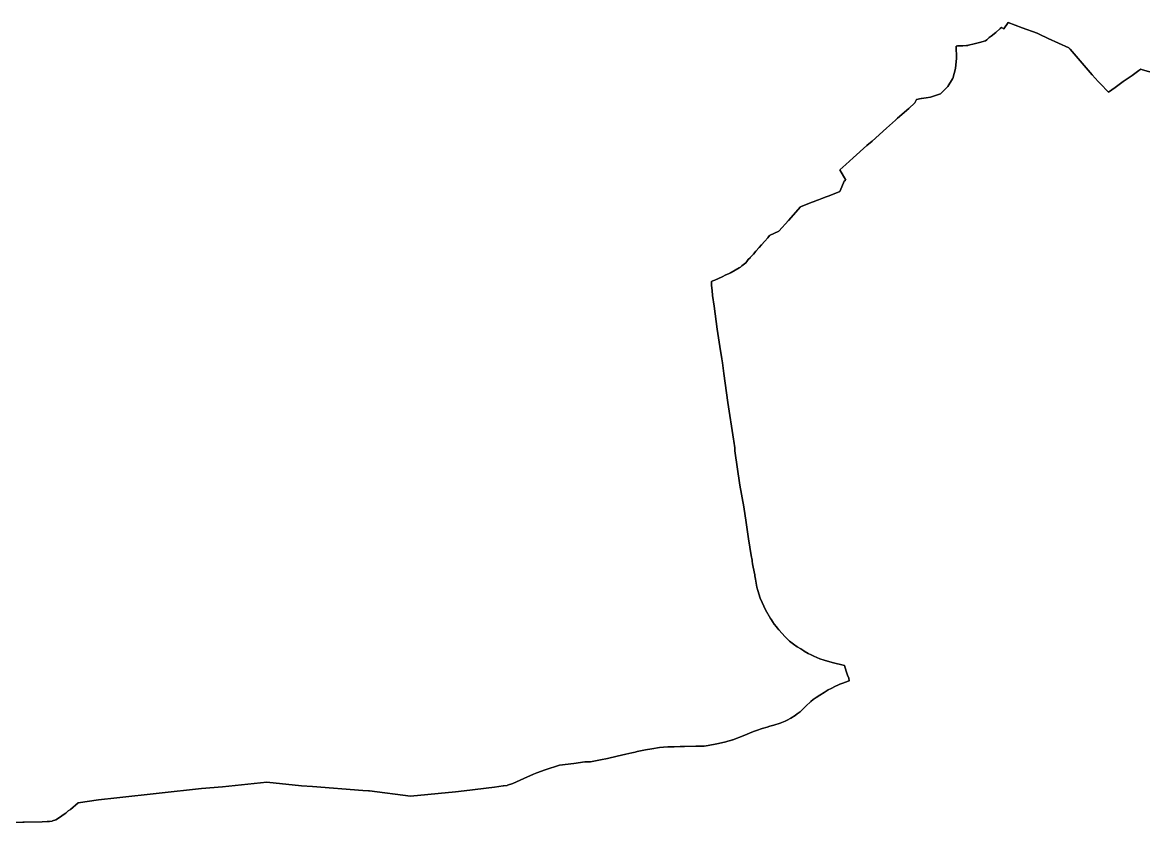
# Model space of a CAD drawing. Header units: inches. Extents: x 130170 to 284068, y 377793 to 804530.
# Drawn here: x 188386 to 193601, y 635191 to 638911 of the extents above; entities that cross this region are included whole.
import ezdxf

# ---------------------------------------------------------------- set-up
doc = ezdxf.new("R2010")
doc.units = ezdxf.units.IN
doc.header["$MEASUREMENT"] = 0
doc.layers.add('muni_il', color=7, linetype='Continuous')

msp = doc.modelspace()

# ---------------------------------------------------------------- linework, layer by layer
at = {"layer": 'muni_il'}
for points in [[(188204.9, 635191.4), (188388.4, 635193.8), (188394.7, 635193.9), (188477.9, 635195.2), (188500.3, 635196.4), (188512.5, 635196.9), (188523.6, 635198.6), (188526.2, 635198.9), (188541.3, 635204.2), (188558.8, 635215.4), (188580.2, 635230.4), (188587.9, 635235.8), (188599.3, 635245.9), (188609.2, 635252.9), (188645.3, 635283.6), (188739.8, 635297.2), (188824.8, 635306.5), (189219, 635349.2), (189317, 635358.3), (189434.5, 635370), (189522.8, 635378.8), (189683.6, 635362.4), (189735.8, 635359.1), (189970.1, 635340.9), (189995.5, 635338.9), (190000.6, 635338.3), (190191, 635314.9), (190400.8, 635333.9), (190441.5, 635338.5), (190581.7, 635356.5), (190621.9, 635361.6), (190623.9, 635361.9), (190640.1, 635363.9), (190642.2, 635364.6), (190667.3, 635373.8), (190700.8, 635388.6), (190718.1, 635396.3), (190763.6, 635416.5), (190778.5, 635422.1), (190817.1, 635436.4), (190884.8, 635458.2), (190951.2, 635466.7), (191002.4, 635473.2), (191006.1, 635473.6), (191024.9, 635474.1), (191028.9, 635474.5), (191075.7, 635482.9), (191108.1, 635490), (191152.2, 635500.1), (191193, 635509.4), (191220.8, 635515.8), (191236.6, 635519.4), (191244.9, 635521.1), (191284.8, 635528.9), (191314.2, 635534.4), (191349.3, 635540.2), (191368, 635542.6), (191387.7, 635543.1), (191401.8, 635543.6), (191417.7, 635544.2), (191445, 635544.8), (191466.4, 635545.2), (191519.2, 635546.1), (191557.2, 635546.8), (191576.2, 635549), (191616, 635557.9), (191651.7, 635565.9), (191657.6, 635567.2), (191668, 635569.5), (191680.3, 635573.1), (191688.5, 635575.7), (191690.6, 635576.3), (191739.1, 635595.2), (191786.3, 635614.2), (191799.9, 635619.6), (191826.7, 635628.8), (191849.7, 635635.4), (191862.9, 635639.3), (191881.7, 635644.9), (191910.2, 635653.3), (191934.7, 635662.2), (191944.1, 635667.5), (191960.1, 635676.1), (191980.1, 635689.1), (191990, 635696.6), (192003.7, 635706.9), (192014.2, 635716.4), (192032, 635733.9), (192034.8, 635736.6), (192048.8, 635750), (192053.4, 635754.5), (192064.5, 635763.6), (192078.3, 635773.2), (192095.1, 635784.2), (192115, 635796.5), (192134.2, 635808.1), (192147.8, 635815.1), (192168.5, 635826.1), (192178.5, 635830.5), (192187.8, 635834.4), (192193.3, 635836.4), (192207.2, 635841.6), (192210.8, 635842.8), (192231.1, 635849.8), (192229.6, 635862.6), (192224.7, 635876.1), (192217.2, 635894.5), (192209.3, 635920.9), (192153.4, 635936.3), (192114.8, 635946.9), (192095.8, 635952.8), (192082.1, 635958.1), (192067.8, 635964.5), (192055.5, 635970.6), (192041.1, 635978.1), (192022.8, 635988.4), (192020.7, 635989.7), (192006.2, 635998.6), (191990, 636008.7), (191973.3, 636020.8), (191953.8, 636034.7), (191934.1, 636055.1), (191903.9, 636087), (191897.3, 636096.4), (191894, 636100.9), (191883, 636114.4), (191874.9, 636126.3), (191869.7, 636134), (191865.6, 636140.4), (191842.4, 636180), (191834.2, 636197.1), (191826.3, 636214.8), (191818.5, 636235), (191806.9, 636269.8), (191802.8, 636286.1), (191795.4, 636323.3), (191793.3, 636337.7), (191792.4, 636345.1), (191791.5, 636349.5), (191782.7, 636394.8), (191780.9, 636406.2), (191780.1, 636411.3), (191776.6, 636433.2), (191764, 636510.8), (191753, 636586.6), (191741.7, 636659.8), (191723.7, 636759.9), (191699.8, 636919.6), (191699.8, 636933.3), (191695, 636964.8), (191693.6, 636974), (191667.9, 637144.2), (191649.1, 637279.8), (191642.4, 637329.3), (191639.6, 637346.8), (191634.8, 637377), (191633.7, 637384.3), (191617.9, 637484.7), (191603, 637592.3), (191595.8, 637642.1), (191593.8, 637665.4), (191592.1, 637687.9), (191591.6, 637706.5), (191597.3, 637709.3), (191597.8, 637709.5), (191606.2, 637713.3), (191640.4, 637729), (191658.3, 637737.2), (191678, 637745.9), (191678.7, 637746.3), (191683.6, 637748.2), (191702.2, 637759.8), (191720.7, 637770.5), (191725.5, 637774), (191732.2, 637778.9), (191744.1, 637788.9), (191750.6, 637794.3), (191755.1, 637799.9), (191762, 637808.4), (191770.9, 637817.4), (191771.4, 637818), (191771.9, 637818.5), (191786.1, 637834.5), (191798, 637848), (191813.4, 637865.3), (191824.4, 637877.4), (191838.9, 637893.9), (191853.5, 637910.4), (191861.8, 637919.9), (191905, 637940), (191949.6, 637991), (192005, 638053.9), (192055.4, 638073.3), (192069.5, 638078.8), (192080.4, 638082.9), (192088.6, 638086), (192097.1, 638089.4), (192104.6, 638092.2), (192124.2, 638099.7), (192139.4, 638105.5), (192188.2, 638124.5), (192197.6, 638147), (192209.1, 638173.2), (192213.9, 638176.6), (192215.4, 638177.6), (192215.7, 638177.8), (192188.1, 638225.4), (192188, 638225.6), (192215.9, 638250.3), (192250.8, 638281.7), (192314.6, 638338.4), (192338.1, 638359.2), (192405.8, 638419.6), (192447.8, 638457.3), (192456.8, 638465.3), (192508.6, 638511.5), (192537.5, 638536.6), (192540.7, 638543.6), (192544.8, 638552.7), (192545.2, 638552.8), (192567.4, 638556.8), (192569, 638557.1), (192589.4, 638560), (192610.5, 638563.1), (192656.2, 638579.6), (192691.4, 638613.1), (192691.4, 638613.1), (192712.8, 638648.4), (192713.9, 638650.2), (192726.6, 638696.2), (192730.7, 638744.8), (192728.8, 638801.2), (192735.3, 638801.6), (192761, 638803.1), (192777.2, 638804.1), (192784.4, 638804.5), (192786.1, 638804.9), (192812.5, 638811.4), (192837.3, 638817.9), (192837.3, 638817.9), (192865.7, 638825.4), (192871.6, 638830.5), (192883.6, 638840.3), (192892.7, 638847.8), (192913.5, 638864.9), (192933.8, 638882.2), (192940.8, 638888.2), (192951.4, 638880.9), (192971.8, 638911.1), (193037.3, 638886), (193105.6, 638861.1), (193118.3, 638855.3), (193124.5, 638852.6), (193148.5, 638841.5), (193158.2, 638837), (193254.3, 638793), (193259.3, 638787.2), (193287.1, 638754.8), (193362.7, 638668.2), (193390.8, 638635.8), (193394.3, 638632.1), (193398.9, 638627.3), (193437.9, 638587), (193468.6, 638609.1), (193506.5, 638635.9), (193547.7, 638665.1), (193579.9, 638687.7), (193588.4, 638693.8), (193588.5, 638693.7), (193596.6, 638691.4), (193652.5, 638675.4)], [(193652.5, 638675.4), (193596.6, 638691.4), (193588.5, 638693.7), (193588.4, 638693.8), (193579.9, 638687.7), (193547.7, 638665.1), (193506.5, 638635.9), (193468.6, 638609.1), (193437.9, 638587), (193398.9, 638627.3), (193394.3, 638632.1), (193390.8, 638635.8), (193362.7, 638668.2), (193287.1, 638754.8), (193259.3, 638787.2), (193254.3, 638793), (193158.2, 638837), (193148.5, 638841.5), (193124.5, 638852.6), (193118.3, 638855.3), (193105.6, 638861.1), (193037.3, 638886), (192971.8, 638911.1), (192951.4, 638880.9), (192940.8, 638888.2), (192933.8, 638882.2), (192913.5, 638864.9), (192892.7, 638847.8), (192883.6, 638840.3), (192871.6, 638830.5), (192865.7, 638825.4), (192837.3, 638817.9), (192837.3, 638817.9), (192812.5, 638811.4), (192786.1, 638804.9), (192784.4, 638804.5), (192777.2, 638804.1), (192761, 638803.1), (192735.3, 638801.6), (192728.8, 638801.2), (192730.7, 638744.8), (192726.6, 638696.2), (192713.9, 638650.2), (192712.8, 638648.4), (192691.4, 638613.1), (192691.4, 638613.1), (192656.2, 638579.6), (192610.5, 638563.1), (192589.4, 638560), (192569, 638557.1), (192567.4, 638556.8), (192545.2, 638552.8), (192544.8, 638552.7), (192540.7, 638543.6), (192537.5, 638536.6), (192508.6, 638511.5), (192456.8, 638465.3), (192447.8, 638457.3), (192405.8, 638419.6), (192338.1, 638359.2), (192314.6, 638338.4), (192250.8, 638281.7), (192215.9, 638250.3), (192188, 638225.6), (192188.1, 638225.4), (192215.7, 638177.8), (192215.4, 638177.6), (192213.9, 638176.6), (192209.1, 638173.2), (192197.6, 638147), (192188.2, 638124.5), (192139.4, 638105.5), (192124.2, 638099.7), (192104.6, 638092.2), (192097.1, 638089.4), (192088.6, 638086), (192080.4, 638082.9), (192069.5, 638078.8), (192055.4, 638073.3), (192005, 638053.9), (191949.6, 637991), (191905, 637940), (191861.8, 637919.9), (191853.5, 637910.4), (191838.9, 637893.9), (191824.4, 637877.4), (191813.4, 637865.3), (191798, 637848), (191786.1, 637834.5), (191771.9, 637818.5), (191771.4, 637818), (191770.9, 637817.4), (191762, 637808.4), (191755.1, 637799.9), (191750.6, 637794.3), (191744.1, 637788.9), (191732.2, 637778.9), (191725.5, 637774), (191720.7, 637770.5), (191702.2, 637759.8), (191683.6, 637748.2), (191678.7, 637746.3), (191678, 637745.9), (191658.3, 637737.2), (191640.4, 637729), (191606.2, 637713.3), (191597.8, 637709.5), (191597.3, 637709.3), (191591.6, 637706.5), (191592.1, 637687.9), (191593.8, 637665.4), (191595.8, 637642.1), (191603, 637592.3), (191617.9, 637484.7), (191633.7, 637384.3), (191634.8, 637377), (191639.6, 637346.8), (191642.4, 637329.3), (191649.1, 637279.8), (191667.9, 637144.2), (191693.6, 636974), (191695, 636964.8), (191699.8, 636933.3), (191699.8, 636919.6), (191723.7, 636759.9), (191741.7, 636659.8), (191753, 636586.6), (191764, 636510.8), (191776.6, 636433.2), (191780.1, 636411.3), (191780.9, 636406.2), (191782.7, 636394.8), (191791.5, 636349.5), (191792.4, 636345.1), (191793.3, 636337.7), (191795.4, 636323.3), (191802.8, 636286.1), (191806.9, 636269.8), (191818.5, 636235), (191826.3, 636214.8), (191834.2, 636197.1), (191842.4, 636180), (191865.6, 636140.4), (191869.7, 636134), (191874.9, 636126.3), (191883, 636114.4), (191894, 636100.9), (191897.3, 636096.4), (191903.9, 636087), (191934.1, 636055.1), (191953.8, 636034.7), (191973.3, 636020.8), (191990, 636008.7), (192006.2, 635998.6), (192020.7, 635989.7), (192022.8, 635988.4), (192041.1, 635978.1), (192055.5, 635970.6), (192067.8, 635964.5), (192082.1, 635958.1), (192095.8, 635952.8), (192114.8, 635946.9), (192153.4, 635936.3), (192209.3, 635920.9), (192217.2, 635894.5), (192224.7, 635876.1), (192229.6, 635862.6), (192231.1, 635849.8), (192210.8, 635842.8), (192207.2, 635841.6), (192193.3, 635836.4), (192187.8, 635834.4), (192178.5, 635830.5), (192168.5, 635826.1), (192147.8, 635815.1), (192134.2, 635808.1), (192115, 635796.5), (192095.1, 635784.2), (192078.3, 635773.2), (192064.5, 635763.6), (192053.4, 635754.5), (192048.8, 635750), (192034.8, 635736.6), (192032, 635733.9), (192014.2, 635716.4), (192003.7, 635706.9), (191990, 635696.6), (191980.1, 635689.1), (191960.1, 635676.1), (191944.1, 635667.5), (191934.7, 635662.2), (191910.2, 635653.3), (191881.7, 635644.9), (191862.9, 635639.3), (191849.7, 635635.4), (191826.7, 635628.8), (191799.9, 635619.6), (191786.3, 635614.2), (191739.1, 635595.2), (191690.6, 635576.3), (191688.5, 635575.7), (191680.3, 635573.1), (191668, 635569.5), (191657.6, 635567.2), (191651.7, 635565.9), (191616, 635557.9), (191576.2, 635549), (191557.2, 635546.8), (191519.2, 635546.1), (191466.4, 635545.2), (191445, 635544.8), (191417.7, 635544.2), (191401.8, 635543.6), (191387.7, 635543.1), (191368, 635542.6), (191349.3, 635540.2), (191314.2, 635534.4), (191284.8, 635528.9), (191244.9, 635521.1), (191236.6, 635519.4), (191220.8, 635515.8), (191193, 635509.4), (191152.2, 635500.1), (191108.1, 635490), (191075.7, 635482.9), (191028.9, 635474.5), (191024.9, 635474.1), (191006.1, 635473.6), (191002.4, 635473.2), (190951.2, 635466.7), (190884.8, 635458.2), (190817.1, 635436.4), (190778.5, 635422.1), (190763.6, 635416.5), (190718.1, 635396.3), (190700.8, 635388.6), (190667.3, 635373.8), (190642.2, 635364.6), (190640.1, 635363.9), (190623.9, 635361.9), (190621.9, 635361.6), (190581.7, 635356.5), (190441.5, 635338.5), (190400.8, 635333.9), (190191, 635314.9), (190000.6, 635338.3), (189995.5, 635338.9), (189970.1, 635340.9), (189735.8, 635359.1), (189683.6, 635362.4), (189522.8, 635378.8), (189434.5, 635370), (189317, 635358.3), (189219, 635349.2), (188824.8, 635306.5), (188739.8, 635297.2), (188645.3, 635283.6), (188609.2, 635252.9), (188599.3, 635245.9), (188587.9, 635235.8), (188580.2, 635230.4), (188558.8, 635215.4), (188541.3, 635204.2), (188526.2, 635198.9), (188523.6, 635198.6), (188512.5, 635196.9), (188500.3, 635196.4), (188477.9, 635195.2), (188394.7, 635193.9), (188388.4, 635193.8), (188204.9, 635191.4)]]:
    msp.add_lwpolyline(points, dxfattribs=at)

doc.saveas('drawing.dxf')
